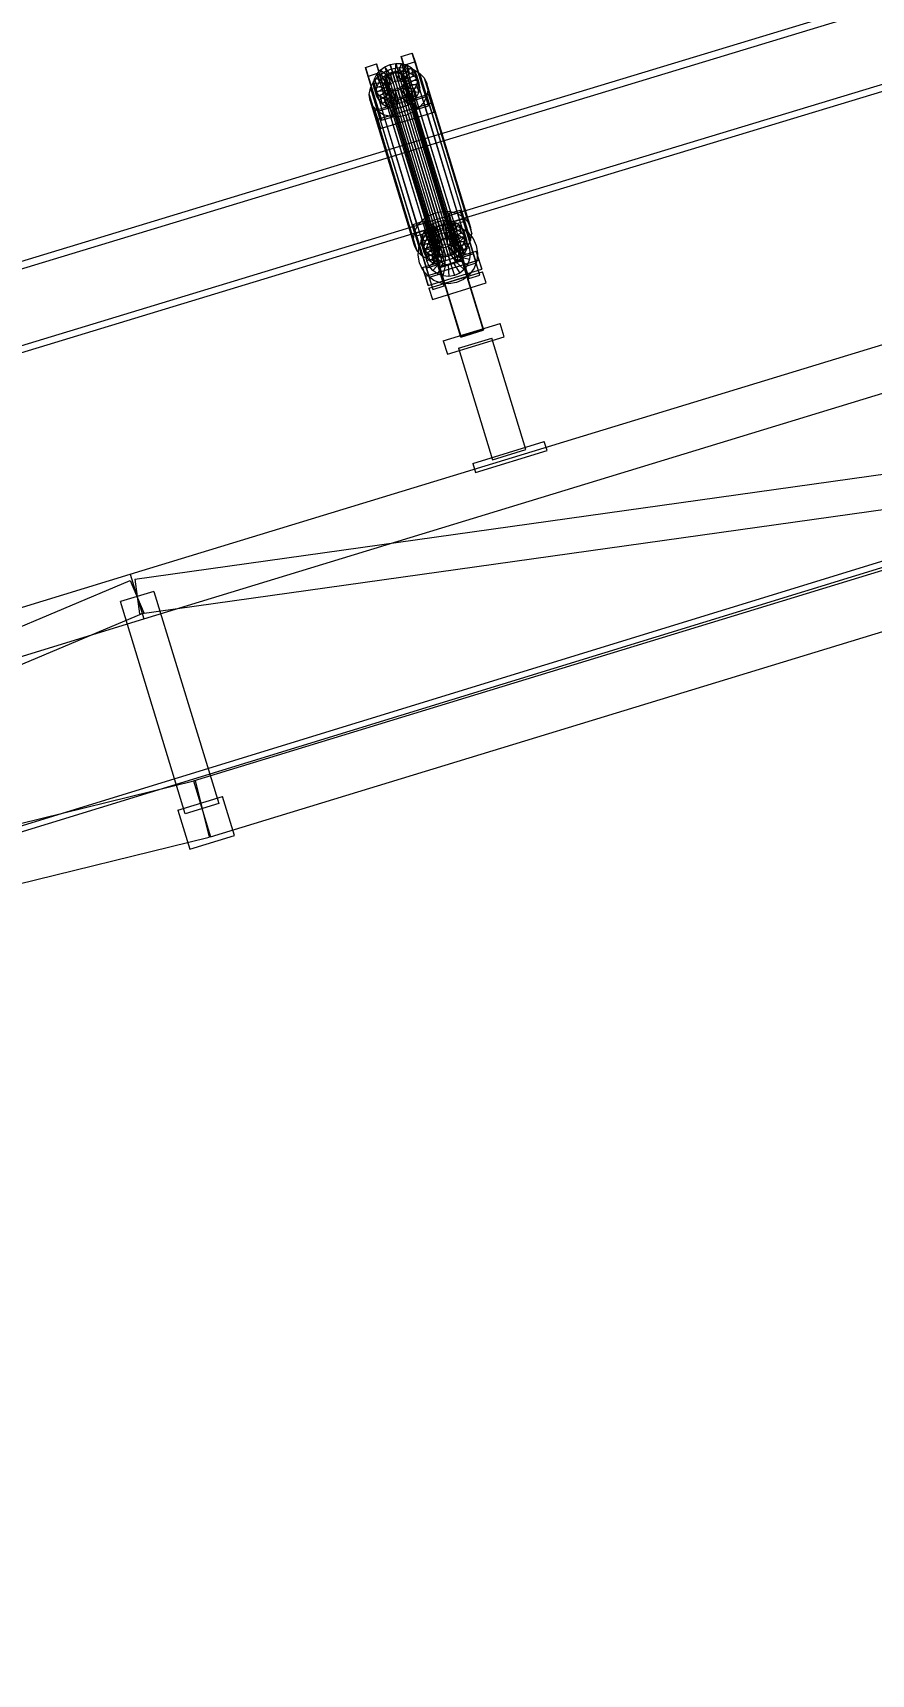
# Model space of a CAD drawing. Header units: millimetres. Extents: x -1970 to 34302, y -65268 to 6837.
# Drawn here: x 17729 to 18446, y -68 to 1337 of the extents above; entities that cross this region are included whole.
import ezdxf

# ---------------------------------------------------------------- set-up
doc = ezdxf.new("R2010")
doc.units = ezdxf.units.MM
doc.layers.add('COTAS_P', color=1, linetype='Continuous', lineweight=0)
doc.layers.add('lateral_C02', color=7, linetype='Continuous', lineweight=0)
doc.dimstyles.new('R19_100', dxfattribs={"dimtxt": 250, "dimasz": 150, "dimexe": 150, "dimexo": 80, "dimgap": 100, "dimtad": 1, "dimtih": 1, "dimtoh": 1, "dimdsep": 46, "dimcen": 0.09, "dimadec": 0, "dimazin": 0, "dimtfac": 1, "dimtdec": 4, "dimtofl": 0, "dimtmove": 0, "dimatfit": 3, "dimfxl": 1, "dimtolj": 1, "dimtzin": 0, "dimarcsym": 0})

# ---------------------------------------------------------------- blocks, each defined once
blk = doc.blocks.new('*D3')
at = {"layer": 'COTAS_P', "color": 0, "lineweight": -2, "transparency": 16777216}
for p, q in [((25334.8, 3271.6), (25051.3, 4199.2)), ((16158.2, 1324.5), (24951.7, 4011.9)), ((16254.4, 496.5), (15970.9, 1424.2))]:
    blk.add_line(p, q, dxfattribs=at)
at = {"layer": 'COTAS_P', "color": 0, "transparency": 16777216}
for points in [[(24944.4, 4035.8), (24959, 3988), (25095.1, 4055.8)], [(16150.9, 1348.5), (16165.5, 1300.6), (16014.7, 1280.7)]]:
    blk.add_solid(points, dxfattribs=at)
at = {"layer": 'Defpoints', "color": 0, "transparency": 16777216}
for p in [(25095.1, 4055.8), (25358.2, 3195.1), (16277.8, 420)]:
    blk.add_point(p, dxfattribs=at)
blk = doc.blocks.new('*D22')
at = {"layer": 'COTAS_P', "color": 0, "lineweight": -2, "transparency": 16777216}
for p, q in [((112.7, -80), (112.7, -2650)), ((34302.1, -80), (34302.1, -2650)), ((262.7, -2500), (34152.1, -2500))]:
    blk.add_line(p, q, dxfattribs=at)
at = {"layer": 'COTAS_P', "color": 0, "transparency": 16777216}
for points in [[(262.7, -2475), (262.7, -2525), (112.7, -2500)], [(34152.1, -2475), (34152.1, -2525), (34302.1, -2500)]]:
    blk.add_solid(points, dxfattribs=at)
at = {"layer": 'Defpoints', "color": 0, "transparency": 16777216}
for p in [(112.7, 0), (34302.1, 0), (34302.1, -2500)]:
    blk.add_point(p, dxfattribs=at)

msp = doc.modelspace()

# ---------------------------------------------------------------- linework, layer by layer
at = {"layer": 'lateral_C02'}
for p, q in [((16335.427, 232.465), (25411.088, 3023.01)), ((16336.897, 227.686), (25412.557, 3018.231)), ((18992.635, 1527.884), (18054.936, 1243.062)), ((18056.68, 1237.321), (18994.379, 1522.142)), ((18074.94, 1177.204), (19012.639, 1462.025)), ((19014.383, 1456.284), (18076.684, 1171.463)), ((18013.451, 1307.221), (18023.014, 1310.143)), ((18015.784, 1299.537), (18013.451, 1307.221)), ((18013.451, 1307.221), (18024.974, 1269.628)), ((18023.014, 1310.143), (18025.348, 1302.46)), ((18034.537, 1272.551), (18023.014, 1310.143)), ((18026.187, 1304.907), (18030.113, 1307.733)), ((18030.113, 1307.733), (18034.661, 1309.677)), ((18034.907, 1300.924), (18030.113, 1307.733)), ((18030.113, 1307.733), (18032.114, 1301.147)), ((18034.661, 1309.677), (18039.519, 1310.607)), ((18037.061, 1301.845), (18034.661, 1309.677)), ((18034.661, 1309.677), (18036.661, 1303.091)), ((18035.791, 1305.908), (18042.286, 1307.152)), ((18039.363, 1302.286), (18039.519, 1310.607)), ((18039.519, 1310.607), (18044.357, 1310.46)), ((18039.519, 1310.607), (18041.519, 1304.021)), ((18041.654, 1302.216), (18044.357, 1310.46)), ((18042.286, 1307.152), (18048.754, 1306.955)), ((18042.286, 1307.152), (18079.794, 1183.668)), ((18043.78, 1301.64), (18048.845, 1309.245)), ((18044.053, 1316.573), (18053.617, 1319.496)), ((18046.387, 1308.89), (18044.053, 1316.573)), ((18044.053, 1316.573), (18055.577, 1278.98)), ((18044.357, 1310.46), (18048.845, 1309.245)), ((18044.357, 1310.46), (18046.357, 1303.874)), ((18045.595, 1300.599), (18052.677, 1307.046)), ((18055.951, 1311.813), (18046.387, 1308.89)), ((18057.91, 1271.297), (18046.387, 1308.89)), ((18048.754, 1306.955), (18054.754, 1305.331)), ((18048.754, 1306.955), (18086.261, 1183.471)), ((18048.845, 1309.245), (18052.677, 1307.046)), ((18048.845, 1309.245), (18050.845, 1302.659)), ((18052.677, 1307.046), (18055.593, 1304.012)), ((18052.677, 1307.046), (18054.678, 1300.46)), ((18053.617, 1319.496), (18055.951, 1311.813)), ((18065.14, 1281.903), (18053.617, 1319.496)), ((18055.951, 1311.813), (18067.474, 1274.22)), ((18025.348, 1302.46), (18015.784, 1299.537)), ((18027.308, 1261.944), (18015.784, 1299.537)), ((18017.804, 1289.533), (18020.401, 1294.832)), ((18020.401, 1294.832), (18024.463, 1299.531)), ((18020.401, 1294.832), (18057.909, 1171.348)), ((18020.49, 1293.284), (18021.205, 1297.428)), ((18030.349, 1294.08), (18020.49, 1293.284)), ((18020.49, 1293.284), (18022.49, 1286.698)), ((18021.051, 1289.243), (18020.49, 1293.284)), ((18021.205, 1297.428), (18023.148, 1301.392)), ((18030.688, 1296.043), (18021.205, 1297.428)), ((18021.205, 1297.428), (18023.206, 1290.842)), ((18023.148, 1301.392), (18026.187, 1304.907)), ((18031.608, 1297.921), (18023.148, 1301.392)), ((18023.148, 1301.392), (18025.149, 1294.806)), ((18025.149, 1294.806), (18023.206, 1290.842)), ((18024.463, 1299.531), (18029.712, 1303.309)), ((18024.463, 1299.531), (18061.97, 1176.047)), ((18028.187, 1298.321), (18025.149, 1294.806)), ((18025.149, 1294.806), (18033.608, 1291.335)), ((18025.348, 1302.46), (18036.871, 1264.867)), ((18033.047, 1299.585), (18026.187, 1304.907)), ((18026.187, 1304.907), (18028.187, 1298.321)), ((18032.114, 1301.147), (18028.187, 1298.321)), ((18028.187, 1298.321), (18035.048, 1293)), ((18029.712, 1303.309), (18035.791, 1305.908)), ((18029.712, 1303.309), (18067.22, 1179.825)), ((18030.016, 1295.178), (18030.354, 1297.14)), ((18030.281, 1293.264), (18030.016, 1295.178)), ((18030.016, 1295.178), (18073.524, 1151.936)), ((18031.134, 1291.529), (18030.281, 1293.264)), ((18030.281, 1293.264), (18073.79, 1150.022)), ((18030.688, 1296.043), (18030.349, 1294.08)), ((18032.349, 1287.494), (18030.349, 1294.08)), ((18030.349, 1294.08), (18030.615, 1292.166)), ((18030.354, 1297.14), (18031.275, 1299.018)), ((18030.354, 1297.14), (18073.863, 1153.899)), ((18031.608, 1297.921), (18030.688, 1296.043)), ((18032.688, 1289.457), (18030.688, 1296.043)), ((18031.275, 1299.018), (18032.714, 1300.683)), ((18031.275, 1299.018), (18074.783, 1155.777)), ((18033.047, 1299.585), (18031.608, 1297.921)), ((18033.608, 1291.335), (18031.608, 1297.921)), ((18036.661, 1303.091), (18032.114, 1301.147)), ((18032.114, 1301.147), (18036.908, 1294.338)), ((18032.714, 1300.683), (18034.574, 1302.022)), ((18032.714, 1300.683), (18076.223, 1157.442)), ((18034.907, 1300.924), (18033.047, 1299.585)), ((18035.048, 1293), (18033.047, 1299.585)), ((18033.608, 1291.335), (18035.048, 1293)), ((18034.574, 1302.022), (18036.728, 1302.943)), ((18034.574, 1302.022), (18078.083, 1158.78)), ((18037.061, 1301.845), (18034.907, 1300.924)), ((18036.908, 1294.338), (18034.907, 1300.924)), ((18035.048, 1293), (18036.908, 1294.338)), ((18035.791, 1305.908), (18073.299, 1182.424)), ((18041.519, 1304.021), (18036.661, 1303.091)), ((18036.661, 1303.091), (18039.062, 1295.259)), ((18036.728, 1302.943), (18039.029, 1303.383)), ((18036.728, 1302.943), (18080.237, 1159.701)), ((18036.908, 1294.338), (18039.062, 1295.259)), ((18039.363, 1302.286), (18037.061, 1301.845)), ((18039.062, 1295.259), (18037.061, 1301.845)), ((18039.029, 1303.383), (18041.321, 1303.313)), ((18039.029, 1303.383), (18082.538, 1160.142)), ((18039.062, 1295.259), (18041.363, 1295.7)), ((18041.654, 1302.216), (18039.363, 1302.286)), ((18041.363, 1295.7), (18039.363, 1302.286)), ((18041.321, 1303.313), (18043.447, 1302.738)), ((18041.321, 1303.313), (18084.83, 1160.072)), ((18041.519, 1304.021), (18041.363, 1295.7)), ((18041.363, 1295.7), (18043.655, 1295.63)), ((18046.357, 1303.874), (18041.519, 1304.021)), ((18043.78, 1301.64), (18041.654, 1302.216)), ((18043.655, 1295.63), (18041.654, 1302.216)), ((18043.447, 1302.738), (18045.262, 1301.696)), ((18043.447, 1302.738), (18086.956, 1159.497)), ((18046.357, 1303.874), (18043.655, 1295.63)), ((18043.655, 1295.63), (18045.781, 1295.055)), ((18045.595, 1300.599), (18043.78, 1301.64)), ((18045.781, 1295.055), (18043.78, 1301.64)), ((18045.262, 1301.696), (18046.643, 1300.259)), ((18045.262, 1301.696), (18088.771, 1158.455)), ((18046.976, 1299.161), (18045.595, 1300.599)), ((18047.596, 1294.013), (18045.595, 1300.599)), ((18050.845, 1302.659), (18045.781, 1295.055)), ((18045.781, 1295.055), (18047.596, 1294.013)), ((18050.845, 1302.659), (18046.357, 1303.874)), ((18047.423, 1294.648), (18046.502, 1292.77)), ((18046.643, 1300.259), (18047.496, 1298.524)), ((18046.643, 1300.259), (18090.152, 1157.018)), ((18046.836, 1291.672), (18047.756, 1293.55)), ((18046.976, 1299.161), (18055.593, 1304.012)), ((18047.829, 1297.427), (18046.976, 1299.161)), ((18048.977, 1292.576), (18046.976, 1299.161)), ((18047.761, 1296.61), (18047.423, 1294.648)), ((18047.423, 1294.648), (18090.932, 1151.406)), ((18047.496, 1298.524), (18047.761, 1296.61)), ((18091.004, 1155.283), (18047.496, 1298.524)), ((18054.678, 1300.46), (18047.596, 1294.013)), ((18047.596, 1294.013), (18048.977, 1292.576)), ((18047.756, 1293.55), (18048.095, 1295.513)), ((18047.756, 1293.55), (18057.239, 1292.165)), ((18049.756, 1286.964), (18047.756, 1293.55)), ((18047.761, 1296.61), (18091.27, 1153.369)), ((18057.392, 1300.349), (18047.829, 1297.427)), ((18047.829, 1297.427), (18049.829, 1290.841)), ((18048.095, 1295.513), (18047.829, 1297.427)), ((18048.095, 1295.513), (18057.954, 1296.309)), ((18050.095, 1288.927), (18048.095, 1295.513)), ((18057.593, 1297.426), (18048.977, 1292.576)), ((18049.829, 1290.841), (18059.393, 1293.764)), ((18054.678, 1300.46), (18050.845, 1302.659)), ((18057.593, 1297.426), (18054.678, 1300.46)), ((18054.754, 1305.331), (18059.877, 1302.391)), ((18054.754, 1305.331), (18092.261, 1181.847)), ((18055.593, 1304.012), (18057.392, 1300.349)), ((18055.593, 1304.012), (18057.593, 1297.426)), ((18057.954, 1296.309), (18057.239, 1292.165)), ((18059.393, 1293.764), (18057.392, 1300.349)), ((18057.392, 1300.349), (18057.954, 1296.309)), ((18059.393, 1293.764), (18057.593, 1297.426)), ((18057.954, 1296.309), (18059.954, 1289.723)), ((18059.954, 1289.723), (18059.393, 1293.764)), ((18059.877, 1302.391), (18063.774, 1298.334)), ((18059.877, 1302.391), (18097.384, 1178.907)), ((18063.774, 1298.334), (18066.18, 1293.439)), ((18063.774, 1298.334), (18101.282, 1174.851)), ((18066.18, 1293.439), (18066.931, 1288.037)), ((18103.688, 1169.955), (18066.18, 1293.439)), ((18016.848, 1283.993), (18017.804, 1289.533)), ((18017.598, 1278.592), (18016.848, 1283.993)), ((18016.848, 1283.993), (18054.355, 1160.509)), ((18017.804, 1289.533), (18055.311, 1166.049)), ((18030.615, 1292.166), (18021.051, 1289.243)), ((18021.051, 1289.243), (18023.052, 1282.657)), ((18022.851, 1285.581), (18021.051, 1289.243)), ((18021.625, 1270.317), (18067.529, 1284.346)), ((18023.206, 1290.842), (18022.49, 1286.698)), ((18022.49, 1286.698), (18032.349, 1287.494)), ((18022.49, 1286.698), (18023.052, 1282.657)), ((18031.467, 1290.431), (18022.851, 1285.581)), ((18022.851, 1285.581), (18024.852, 1278.995)), ((18025.766, 1282.547), (18022.851, 1285.581)), ((18023.052, 1282.657), (18032.615, 1285.58)), ((18023.052, 1282.657), (18024.852, 1278.995)), ((18023.206, 1290.842), (18032.688, 1289.457)), ((18024.852, 1278.995), (18033.468, 1283.845)), ((18024.852, 1278.995), (18027.767, 1275.961)), ((18032.848, 1288.994), (18025.766, 1282.547)), ((18025.766, 1282.547), (18027.767, 1275.961)), ((18029.599, 1280.348), (18025.766, 1282.547)), ((18027.767, 1275.961), (18034.849, 1282.408)), ((18034.664, 1287.952), (18029.599, 1280.348)), ((18029.599, 1280.348), (18031.599, 1273.762)), ((18034.087, 1279.133), (18029.599, 1280.348)), ((18032.615, 1285.58), (18030.615, 1292.166)), ((18030.615, 1292.166), (18031.467, 1290.431)), ((18032.515, 1290.092), (18031.134, 1291.529)), ((18031.134, 1291.529), (18074.643, 1148.287)), ((18033.468, 1283.845), (18031.467, 1290.431)), ((18031.467, 1290.431), (18032.848, 1288.994)), ((18031.599, 1273.762), (18036.664, 1281.366)), ((18032.349, 1287.494), (18032.688, 1289.457)), ((18032.615, 1285.58), (18032.349, 1287.494)), ((18034.33, 1289.05), (18032.515, 1290.092)), ((18032.515, 1290.092), (18076.024, 1146.85)), ((18033.468, 1283.845), (18032.615, 1285.58)), ((18032.688, 1289.457), (18033.608, 1291.335)), ((18034.849, 1282.408), (18032.848, 1288.994)), ((18032.848, 1288.994), (18034.664, 1287.952)), ((18034.849, 1282.408), (18033.468, 1283.845)), ((18036.789, 1287.377), (18034.087, 1279.133)), ((18034.087, 1279.133), (18036.087, 1272.547)), ((18038.925, 1278.986), (18034.087, 1279.133)), ((18036.456, 1288.474), (18034.33, 1289.05)), ((18034.33, 1289.05), (18077.839, 1145.808)), ((18036.664, 1281.366), (18034.664, 1287.952)), ((18034.664, 1287.952), (18036.789, 1287.377)), ((18036.664, 1281.366), (18034.849, 1282.408)), ((18036.087, 1272.547), (18038.79, 1280.791)), ((18038.748, 1288.405), (18036.456, 1288.474)), ((18036.456, 1288.474), (18079.965, 1145.233)), ((18038.79, 1280.791), (18036.664, 1281.366)), ((18038.79, 1280.791), (18036.789, 1287.377)), ((18036.789, 1287.377), (18039.081, 1287.307)), ((18041.049, 1288.845), (18038.748, 1288.405)), ((18038.748, 1288.405), (18082.257, 1145.163)), ((18041.082, 1280.721), (18038.79, 1280.791)), ((18039.081, 1287.307), (18038.925, 1278.986)), ((18043.783, 1279.916), (18038.925, 1278.986)), ((18038.925, 1278.986), (18040.925, 1272.4)), ((18039.081, 1287.307), (18041.382, 1287.748)), ((18041.082, 1280.721), (18039.081, 1287.307)), ((18040.925, 1272.4), (18041.082, 1280.721)), ((18043.203, 1289.766), (18041.049, 1288.845)), ((18041.049, 1288.845), (18084.558, 1145.604)), ((18043.383, 1281.162), (18041.082, 1280.721)), ((18041.382, 1287.748), (18043.537, 1288.669)), ((18041.382, 1287.748), (18043.783, 1279.916)), ((18043.383, 1281.162), (18041.382, 1287.748)), ((18045.063, 1291.105), (18043.203, 1289.766)), ((18043.203, 1289.766), (18086.712, 1146.525)), ((18045.537, 1282.083), (18043.383, 1281.162)), ((18045.784, 1273.33), (18043.383, 1281.162)), ((18043.537, 1288.669), (18045.397, 1290.007)), ((18043.537, 1288.669), (18048.331, 1281.86)), ((18045.537, 1282.083), (18043.537, 1288.669)), ((18048.331, 1281.86), (18043.783, 1279.916)), ((18043.783, 1279.916), (18045.784, 1273.33)), ((18046.502, 1292.77), (18045.063, 1291.105)), ((18045.063, 1291.105), (18088.572, 1147.863)), ((18045.397, 1290.007), (18046.836, 1291.672)), ((18045.397, 1290.007), (18052.257, 1284.686)), ((18047.397, 1283.421), (18045.397, 1290.007)), ((18047.397, 1283.421), (18045.537, 1282.083)), ((18050.331, 1275.274), (18045.537, 1282.083)), ((18046.502, 1292.77), (18090.011, 1149.528)), ((18046.836, 1291.672), (18055.296, 1288.201)), ((18048.836, 1285.086), (18046.836, 1291.672)), ((18048.836, 1285.086), (18047.397, 1283.421)), ((18054.258, 1278.1), (18047.397, 1283.421)), ((18052.257, 1284.686), (18048.331, 1281.86)), ((18048.331, 1281.86), (18050.331, 1275.274)), ((18049.756, 1286.964), (18048.836, 1285.086)), ((18057.296, 1281.615), (18048.836, 1285.086)), ((18048.977, 1292.576), (18049.829, 1290.841)), ((18050.095, 1288.927), (18049.756, 1286.964)), ((18059.239, 1285.579), (18049.756, 1286.964)), ((18049.829, 1290.841), (18050.095, 1288.927)), ((18059.954, 1289.723), (18050.095, 1288.927)), ((18055.296, 1288.201), (18052.257, 1284.686)), ((18052.257, 1284.686), (18054.258, 1278.1)), ((18054.258, 1278.1), (18057.296, 1281.615)), ((18057.239, 1292.165), (18055.296, 1288.201)), ((18055.296, 1288.201), (18057.296, 1281.615)), ((18065.14, 1281.903), (18055.577, 1278.98)), ((18055.577, 1278.98), (18057.91, 1271.297)), ((18057.239, 1292.165), (18059.239, 1285.579)), ((18057.296, 1281.615), (18059.239, 1285.579)), ((18059.239, 1285.579), (18059.954, 1289.723)), ((18065.974, 1282.498), (18063.377, 1277.198)), ((18067.474, 1274.22), (18065.14, 1281.903)), ((18066.931, 1288.037), (18065.974, 1282.498)), ((18065.974, 1282.498), (18103.482, 1159.014)), ((18066.931, 1288.037), (18104.438, 1164.553)), ((18067.529, 1284.346), (18069.863, 1276.663)), ((18069.929, 1276.514), (18067.529, 1284.346)), ((18020.004, 1273.696), (18017.598, 1278.592)), ((18017.598, 1278.592), (18055.106, 1155.108)), ((18023.901, 1269.64), (18020.004, 1273.696)), ((18020.004, 1273.696), (18057.512, 1150.212)), ((18023.958, 1262.634), (18021.625, 1270.317)), ((18021.625, 1270.317), (18024.025, 1262.486)), ((18029.024, 1266.7), (18023.901, 1269.64)), ((18023.901, 1269.64), (18061.409, 1146.156)), ((18069.863, 1276.663), (18023.958, 1262.634)), ((18069.929, 1276.514), (18024.025, 1262.486)), ((18034.537, 1272.551), (18024.974, 1269.628)), ((18024.974, 1269.628), (18027.308, 1261.944)), ((18026.359, 1254.802), (18072.263, 1268.831)), ((18027.308, 1261.944), (18036.871, 1264.867)), ((18027.767, 1275.961), (18031.599, 1273.762)), ((18035.024, 1265.076), (18029.024, 1266.7)), ((18029.024, 1266.7), (18066.532, 1143.216)), ((18031.599, 1273.762), (18036.087, 1272.547)), ((18036.871, 1264.867), (18034.537, 1272.551)), ((18041.492, 1264.879), (18035.024, 1265.076)), ((18035.024, 1265.076), (18072.532, 1141.592)), ((18036.087, 1272.547), (18040.925, 1272.4)), ((18036.143, 1270.689), (18055.27, 1276.535)), ((18036.217, 1270.446), (18036.143, 1270.689)), ((18095.364, 1076.922), (18036.143, 1270.689)), ((18055.344, 1276.291), (18036.217, 1270.446)), ((18095.438, 1076.678), (18036.217, 1270.446)), ((18040.925, 1272.4), (18045.784, 1273.33)), ((18047.987, 1266.122), (18041.492, 1264.879)), ((18041.492, 1264.879), (18079, 1141.395)), ((18045.784, 1273.33), (18050.331, 1275.274)), ((18054.066, 1268.721), (18047.987, 1266.122)), ((18047.987, 1266.122), (18085.494, 1142.638)), ((18050.331, 1275.274), (18054.258, 1278.1)), ((18059.315, 1272.499), (18054.066, 1268.721)), ((18054.066, 1268.721), (18091.574, 1145.238)), ((18055.27, 1276.535), (18055.344, 1276.291)), ((18114.49, 1082.768), (18055.27, 1276.535)), ((18055.344, 1276.291), (18114.565, 1082.524)), ((18057.91, 1271.297), (18067.474, 1274.22)), ((18063.377, 1277.198), (18059.315, 1272.499)), ((18059.315, 1272.499), (18096.823, 1149.015)), ((18063.377, 1277.198), (18100.885, 1153.714)), ((18069.863, 1276.663), (18072.263, 1268.831)), ((18072.263, 1268.831), (18069.929, 1276.514)), ((18026.359, 1254.802), (18023.958, 1262.634)), ((18024.025, 1262.486), (18026.359, 1254.802)), ((18054.936, 1243.062), (17117.237, 958.241)), ((17118.98, 952.5), (18056.68, 1237.321)), ((18074.94, 1177.204), (18054.936, 1243.062)), ((18054.936, 1243.062), (18056.68, 1237.321)), ((18056.68, 1237.321), (18076.684, 1171.463)), ((17812.288, 873.28), (18959.893, 1223.998)), ((17823.979, 835.026), (18971.583, 1185.745)), ((18073.299, 1182.424), (18067.22, 1179.825)), ((18079.794, 1183.668), (18073.299, 1182.424)), ((18086.261, 1183.471), (18079.794, 1183.668)), ((18084.895, 1182.113), (18094.458, 1185.036)), ((18087.229, 1174.43), (18084.895, 1182.113)), ((18084.895, 1182.113), (18096.418, 1144.52)), ((18092.261, 1181.847), (18086.261, 1183.471)), ((18097.384, 1178.907), (18092.261, 1181.847)), ((18094.458, 1185.036), (18096.792, 1177.352)), ((18105.981, 1147.443), (18094.458, 1185.036)), ((17137.241, 892.383), (18074.94, 1177.204)), ((18076.684, 1171.463), (17138.984, 886.642)), ((18054.292, 1172.76), (18063.856, 1175.683)), ((18056.626, 1165.077), (18054.292, 1172.76)), ((18054.292, 1172.76), (18065.815, 1135.168)), ((18057.909, 1171.348), (18055.311, 1166.049)), ((18066.189, 1168), (18056.626, 1165.077)), ((18061.97, 1176.047), (18057.909, 1171.348)), ((18067.22, 1179.825), (18061.97, 1176.047)), ((18062.047, 1162.967), (18063.99, 1166.932)), ((18063.856, 1175.683), (18066.189, 1168)), ((18075.379, 1138.09), (18063.856, 1175.683)), ((18063.99, 1166.932), (18067.028, 1170.446)), ((18072.45, 1163.46), (18063.99, 1166.932)), ((18063.99, 1166.932), (18065.99, 1160.346)), ((18065.533, 1164.497), (18070.65, 1168.714)), ((18066.189, 1168), (18077.713, 1130.407)), ((18067.028, 1170.446), (18070.955, 1173.272)), ((18073.889, 1165.125), (18067.028, 1170.446)), ((18067.028, 1170.446), (18069.029, 1163.861)), ((18072.955, 1166.686), (18069.029, 1163.861)), ((18070.65, 1168.714), (18076.684, 1171.463)), ((18070.955, 1173.272), (18075.502, 1175.217)), ((18075.749, 1166.464), (18070.955, 1173.272)), ((18070.955, 1173.272), (18072.955, 1166.686)), ((18077.503, 1168.631), (18072.955, 1166.686)), ((18072.955, 1166.686), (18077.749, 1159.878)), ((18075.749, 1166.464), (18073.889, 1165.125)), ((18075.502, 1175.217), (18080.361, 1176.147)), ((18077.903, 1167.385), (18075.502, 1175.217)), ((18075.502, 1175.217), (18077.503, 1168.631)), ((18077.903, 1167.385), (18075.749, 1166.464)), ((18077.749, 1159.878), (18075.749, 1166.464)), ((18076.684, 1171.463), (18083.224, 1172.557)), ((18082.361, 1169.561), (18077.503, 1168.631)), ((18077.503, 1168.631), (18079.903, 1160.799)), ((18080.204, 1167.825), (18077.903, 1167.385)), ((18079.903, 1160.799), (18077.903, 1167.385)), ((18080.204, 1167.825), (18080.361, 1176.147)), ((18082.496, 1167.755), (18080.204, 1167.825)), ((18082.205, 1161.239), (18080.204, 1167.825)), ((18080.361, 1176.147), (18085.199, 1175.999)), ((18080.361, 1176.147), (18082.361, 1169.561)), ((18082.361, 1169.561), (18082.205, 1161.239)), ((18087.199, 1169.414), (18082.361, 1169.561)), ((18082.496, 1167.755), (18085.199, 1175.999)), ((18084.622, 1167.18), (18082.496, 1167.755)), ((18084.496, 1161.17), (18082.496, 1167.755)), ((18083.224, 1172.557), (18089.824, 1171.921)), ((18087.199, 1169.414), (18084.496, 1161.17)), ((18084.622, 1167.18), (18089.687, 1174.785)), ((18086.437, 1166.138), (18084.622, 1167.18)), ((18086.622, 1160.594), (18084.622, 1167.18)), ((18085.199, 1175.999), (18089.687, 1174.785)), ((18085.199, 1175.999), (18087.199, 1169.414)), ((18086.437, 1166.138), (18093.519, 1172.585)), ((18091.687, 1168.199), (18086.622, 1160.594)), ((18091.687, 1168.199), (18087.199, 1169.414)), ((18096.792, 1177.352), (18087.229, 1174.43)), ((18098.752, 1136.837), (18087.229, 1174.43)), ((18087.818, 1164.701), (18096.434, 1169.551)), ((18087.905, 1172.383), (18097.468, 1175.306)), ((18087.905, 1172.383), (18101.934, 1126.479)), ((18089.687, 1174.785), (18093.519, 1172.585)), ((18089.687, 1174.785), (18091.687, 1168.199)), ((18089.824, 1171.921), (18096.034, 1169.598)), ((18095.519, 1166), (18091.687, 1168.199)), ((18093.519, 1172.585), (18096.434, 1169.551)), ((18093.519, 1172.585), (18095.519, 1166)), ((18096.034, 1169.598), (18101.432, 1165.747)), ((18096.434, 1169.551), (18098.234, 1165.889)), ((18096.434, 1169.551), (18098.435, 1162.965)), ((18096.792, 1177.352), (18108.315, 1139.759)), ((18101.282, 1174.851), (18097.384, 1178.907)), ((18111.497, 1129.401), (18097.468, 1175.306)), ((18103.688, 1169.955), (18101.282, 1174.851)), ((18104.438, 1164.553), (18103.688, 1169.955)), ((18055.311, 1166.049), (18054.355, 1160.509)), ((18054.355, 1160.509), (18055.106, 1155.108)), ((18055.106, 1155.108), (18057.512, 1150.212)), ((18068.149, 1127.484), (18056.626, 1165.077)), ((18057.302, 1163.03), (18066.865, 1165.953)), ((18057.302, 1163.03), (18071.331, 1117.126)), ((18058.723, 1146.289), (18059.359, 1152.889)), ((18059.359, 1152.889), (18061.682, 1159.099)), ((18061.332, 1158.824), (18062.047, 1162.967)), ((18071.191, 1159.62), (18061.332, 1158.824)), ((18061.332, 1158.824), (18063.332, 1152.238)), ((18061.893, 1154.783), (18061.332, 1158.824)), ((18061.682, 1159.099), (18065.533, 1164.497)), ((18071.456, 1157.706), (18061.893, 1154.783)), ((18061.893, 1154.783), (18063.894, 1148.197)), ((18063.693, 1151.121), (18061.893, 1154.783)), ((18071.529, 1161.582), (18062.047, 1162.967)), ((18062.047, 1162.967), (18064.047, 1156.381)), ((18064.047, 1156.381), (18063.332, 1152.238)), ((18063.332, 1152.238), (18073.191, 1153.034)), ((18072.309, 1155.971), (18063.693, 1151.121)), ((18065.99, 1160.346), (18064.047, 1156.381)), ((18064.047, 1156.381), (18073.53, 1154.997)), ((18065.595, 1151.448), (18067.332, 1156.094)), ((18069.029, 1163.861), (18065.99, 1160.346)), ((18065.99, 1160.346), (18074.45, 1156.874)), ((18073.69, 1154.534), (18066.608, 1148.087)), ((18080.894, 1120.049), (18066.865, 1165.953)), ((18067.332, 1156.094), (18070.213, 1160.132)), ((18076.161, 1151.398), (18067.332, 1156.094)), ((18069.029, 1163.861), (18075.889, 1158.539)), ((18070.213, 1160.132), (18074.041, 1163.286)), ((18077.526, 1153.311), (18070.213, 1160.132)), ((18075.505, 1153.492), (18070.44, 1145.887)), ((18071.529, 1161.582), (18071.191, 1159.62)), ((18073.191, 1153.034), (18071.191, 1159.62)), ((18071.191, 1159.62), (18071.456, 1157.706)), ((18073.457, 1151.12), (18071.456, 1157.706)), ((18071.456, 1157.706), (18072.309, 1155.971)), ((18072.45, 1163.46), (18071.529, 1161.582)), ((18073.53, 1154.997), (18071.529, 1161.582)), ((18074.309, 1149.385), (18072.309, 1155.971)), ((18072.309, 1155.971), (18073.69, 1154.534)), ((18073.889, 1165.125), (18072.45, 1163.46)), ((18074.45, 1156.874), (18072.45, 1163.46)), ((18073.191, 1153.034), (18073.53, 1154.997)), ((18073.457, 1151.12), (18073.191, 1153.034)), ((18073.863, 1153.899), (18073.524, 1151.936)), ((18073.53, 1154.997), (18074.45, 1156.874)), ((18075.69, 1147.948), (18073.69, 1154.534)), ((18073.69, 1154.534), (18075.505, 1153.492)), ((18074.783, 1155.777), (18073.863, 1153.899)), ((18075.889, 1158.539), (18073.889, 1165.125)), ((18074.041, 1163.286), (18078.554, 1165.343)), ((18079.339, 1154.805), (18074.041, 1163.286)), ((18074.45, 1156.874), (18075.889, 1158.539)), ((18076.223, 1157.442), (18074.783, 1155.777)), ((18077.631, 1152.916), (18074.928, 1144.673)), ((18077.506, 1146.906), (18075.505, 1153.492)), ((18075.505, 1153.492), (18077.631, 1152.916)), ((18075.889, 1158.539), (18077.749, 1159.878)), ((18076.161, 1151.398), (18077.526, 1153.311)), ((18078.083, 1158.78), (18076.223, 1157.442)), ((18077.526, 1153.311), (18079.339, 1154.805)), ((18079.632, 1146.331), (18077.631, 1152.916)), ((18077.631, 1152.916), (18079.923, 1152.847)), ((18077.749, 1159.878), (18079.903, 1160.799)), ((18080.237, 1159.701), (18078.083, 1158.78)), ((18078.554, 1165.343), (18083.446, 1166.161)), ((18081.477, 1155.779), (18078.554, 1165.343)), ((18079.339, 1154.805), (18081.477, 1155.779)), ((18079.923, 1152.847), (18079.766, 1144.525)), ((18079.903, 1160.799), (18082.205, 1161.239)), ((18079.923, 1152.847), (18082.224, 1153.287)), ((18081.923, 1146.261), (18079.923, 1152.847)), ((18082.538, 1160.142), (18080.237, 1159.701)), ((18081.477, 1155.779), (18083.794, 1156.167)), ((18082.205, 1161.239), (18084.496, 1161.17)), ((18082.224, 1153.287), (18084.378, 1154.208)), ((18082.224, 1153.287), (18084.625, 1145.455)), ((18084.224, 1146.701), (18082.224, 1153.287)), ((18084.83, 1160.072), (18082.538, 1160.142)), ((18083.794, 1156.167), (18083.446, 1166.161)), ((18083.446, 1166.161), (18088.383, 1165.685)), ((18083.794, 1156.167), (18086.133, 1155.941)), ((18084.378, 1154.208), (18086.238, 1155.547)), ((18084.378, 1154.208), (18089.172, 1147.4)), ((18086.379, 1147.622), (18084.378, 1154.208)), ((18084.496, 1161.17), (18086.622, 1160.594)), ((18086.956, 1159.497), (18084.83, 1160.072)), ((18086.133, 1155.941), (18088.383, 1165.685)), ((18086.133, 1155.941), (18088.333, 1155.118)), ((18086.238, 1155.547), (18087.677, 1157.212)), ((18086.238, 1155.547), (18093.099, 1150.226)), ((18088.239, 1148.961), (18086.238, 1155.547)), ((18087.818, 1164.701), (18086.437, 1166.138)), ((18088.438, 1159.552), (18086.437, 1166.138)), ((18086.622, 1160.594), (18088.438, 1159.552)), ((18088.771, 1158.455), (18086.956, 1159.497)), ((18087.677, 1157.212), (18088.598, 1159.09)), ((18087.677, 1157.212), (18096.137, 1153.74)), ((18089.678, 1150.626), (18087.677, 1157.212)), ((18088.671, 1162.966), (18087.818, 1164.701)), ((18089.818, 1158.115), (18087.818, 1164.701)), ((18088.333, 1155.118), (18093.029, 1163.947)), ((18088.333, 1155.118), (18090.246, 1153.754)), ((18088.383, 1165.685), (18093.029, 1163.947)), ((18095.519, 1166), (18088.438, 1159.552)), ((18088.438, 1159.552), (18089.818, 1158.115)), ((18088.598, 1159.09), (18088.936, 1161.052)), ((18088.598, 1159.09), (18098.08, 1157.705)), ((18090.598, 1152.504), (18088.598, 1159.09)), ((18098.234, 1165.889), (18088.671, 1162.966)), ((18088.671, 1162.966), (18090.671, 1156.381)), ((18088.936, 1161.052), (18088.671, 1162.966)), ((18090.152, 1157.018), (18088.771, 1158.455)), ((18088.936, 1161.052), (18098.795, 1161.848)), ((18090.937, 1154.467), (18088.936, 1161.052)), ((18090.598, 1152.504), (18089.678, 1150.626)), ((18098.435, 1162.965), (18089.818, 1158.115)), ((18089.818, 1158.115), (18090.671, 1156.381)), ((18091.004, 1155.283), (18090.152, 1157.018)), ((18090.246, 1153.754), (18097.067, 1161.067)), ((18090.246, 1153.754), (18091.74, 1151.941)), ((18090.937, 1154.467), (18090.598, 1152.504)), ((18100.081, 1151.119), (18090.598, 1152.504)), ((18090.671, 1156.381), (18100.234, 1159.303)), ((18090.671, 1156.381), (18090.937, 1154.467)), ((18090.932, 1151.406), (18091.27, 1153.369)), ((18100.796, 1155.263), (18090.937, 1154.467)), ((18091.27, 1153.369), (18091.004, 1155.283)), ((18091.74, 1151.941), (18100.221, 1157.239)), ((18102.278, 1152.725), (18092.714, 1149.803)), ((18093.029, 1163.947), (18097.067, 1161.067)), ((18096.137, 1153.74), (18093.099, 1150.226)), ((18098.435, 1162.965), (18095.519, 1166)), ((18098.08, 1157.705), (18096.137, 1153.74)), ((18096.137, 1153.74), (18098.138, 1147.155)), ((18096.823, 1149.015), (18100.885, 1153.714)), ((18097.067, 1161.067), (18100.221, 1157.239)), ((18098.795, 1161.848), (18098.08, 1157.705)), ((18098.08, 1157.705), (18100.081, 1151.119)), ((18100.234, 1159.303), (18098.234, 1165.889)), ((18098.234, 1165.889), (18098.795, 1161.848)), ((18100.234, 1159.303), (18098.435, 1162.965)), ((18098.795, 1161.848), (18100.796, 1155.263)), ((18100.081, 1151.119), (18100.796, 1155.263)), ((18100.221, 1157.239), (18102.278, 1152.725)), ((18100.796, 1155.263), (18100.234, 1159.303)), ((18100.885, 1153.714), (18103.482, 1159.014)), ((18101.432, 1165.747), (18105.649, 1160.63)), ((18102.278, 1152.725), (18103.096, 1147.833)), ((18103.482, 1159.014), (18104.438, 1164.553)), ((18105.649, 1160.63), (18108.398, 1154.596)), ((18108.398, 1154.596), (18109.492, 1148.056)), ((18057.512, 1150.212), (18061.409, 1146.156)), ((18059.816, 1139.749), (18058.723, 1146.289)), ((18062.565, 1133.715), (18059.816, 1139.749)), ((18061.409, 1146.156), (18066.532, 1143.216)), ((18062.466, 1135.857), (18108.37, 1149.886)), ((18063.332, 1152.238), (18063.894, 1148.197)), ((18063.693, 1151.121), (18065.693, 1144.535)), ((18066.608, 1148.087), (18063.693, 1151.121)), ((18063.894, 1148.197), (18073.457, 1151.12)), ((18063.894, 1148.197), (18065.693, 1144.535)), ((18110.704, 1142.202), (18064.8, 1128.174)), ((18110.771, 1142.054), (18064.867, 1128.025)), ((18065.119, 1146.511), (18065.595, 1151.448)), ((18075.113, 1146.859), (18065.119, 1146.511)), ((18065.937, 1141.619), (18065.119, 1146.511)), ((18075.338, 1149.198), (18065.595, 1151.448)), ((18065.693, 1144.535), (18074.309, 1149.385)), ((18065.693, 1144.535), (18068.608, 1141.501)), ((18075.5, 1144.542), (18065.937, 1141.619)), ((18067.993, 1137.106), (18065.937, 1141.619)), ((18066.532, 1143.216), (18072.532, 1141.592)), ((18066.608, 1148.087), (18068.608, 1141.501)), ((18070.44, 1145.887), (18066.608, 1148.087)), ((18076.474, 1142.404), (18067.993, 1137.106)), ((18068.608, 1141.501), (18075.69, 1147.948)), ((18068.608, 1141.501), (18072.441, 1139.301)), ((18070.44, 1145.887), (18072.441, 1139.301)), ((18074.928, 1144.673), (18070.44, 1145.887)), ((18077.968, 1140.591), (18071.148, 1133.278)), ((18072.441, 1139.301), (18077.506, 1146.906)), ((18072.441, 1139.301), (18076.929, 1138.087)), ((18072.532, 1141.592), (18079, 1141.395)), ((18074.309, 1149.385), (18073.457, 1151.12)), ((18073.524, 1151.936), (18073.79, 1150.022)), ((18073.79, 1150.022), (18074.643, 1148.287)), ((18075.69, 1147.948), (18074.309, 1149.385)), ((18074.643, 1148.287), (18076.024, 1146.85)), ((18074.928, 1144.673), (18076.929, 1138.087)), ((18079.766, 1144.525), (18074.928, 1144.673)), ((18075.113, 1146.859), (18075.338, 1149.198)), ((18075.5, 1144.542), (18075.113, 1146.859)), ((18079.881, 1139.226), (18075.185, 1130.397)), ((18075.338, 1149.198), (18076.161, 1151.398)), ((18076.474, 1142.404), (18075.5, 1144.542)), ((18077.506, 1146.906), (18075.69, 1147.948)), ((18076.024, 1146.85), (18077.839, 1145.808)), ((18077.968, 1140.591), (18076.474, 1142.404)), ((18076.901, 1136.504), (18096.027, 1142.35)), ((18076.929, 1138.087), (18079.632, 1146.331)), ((18096.27, 1141.556), (18077.143, 1135.709)), ((18079.632, 1146.331), (18077.506, 1146.906)), ((18077.839, 1145.808), (18079.965, 1145.233)), ((18079.881, 1139.226), (18077.968, 1140.591)), ((18079, 1141.395), (18085.494, 1142.638)), ((18081.923, 1146.261), (18079.632, 1146.331)), ((18084.625, 1145.455), (18079.766, 1144.525)), ((18079.766, 1144.525), (18081.767, 1137.939)), ((18082.082, 1138.403), (18079.831, 1128.66)), ((18082.082, 1138.403), (18079.881, 1139.226)), ((18079.965, 1145.233), (18082.257, 1145.163)), ((18081.767, 1137.939), (18081.923, 1146.261)), ((18081.767, 1137.939), (18086.625, 1138.87)), ((18084.224, 1146.701), (18081.923, 1146.261)), ((18084.42, 1138.178), (18082.082, 1138.403)), ((18082.257, 1145.163), (18084.558, 1145.604)), ((18086.379, 1147.622), (18084.224, 1146.701)), ((18086.625, 1138.87), (18084.224, 1146.701)), ((18086.738, 1138.565), (18084.42, 1138.178)), ((18084.558, 1145.604), (18086.712, 1146.525)), ((18089.172, 1147.4), (18084.625, 1145.455)), ((18084.625, 1145.455), (18086.625, 1138.87)), ((18085.494, 1142.638), (18091.574, 1145.238)), ((18088.239, 1148.961), (18086.379, 1147.622)), ((18091.173, 1140.814), (18086.379, 1147.622)), ((18086.625, 1138.87), (18091.173, 1140.814)), ((18086.712, 1146.525), (18088.572, 1147.863)), ((18088.876, 1139.539), (18086.738, 1138.565)), ((18086.738, 1138.565), (18089.66, 1129.002)), ((18089.678, 1150.626), (18088.239, 1148.961)), ((18095.099, 1143.64), (18088.239, 1148.961)), ((18088.572, 1147.863), (18090.011, 1149.528)), ((18090.689, 1141.034), (18088.876, 1139.539)), ((18088.876, 1139.539), (18094.174, 1131.058)), ((18093.099, 1150.226), (18089.172, 1147.4)), ((18089.172, 1147.4), (18091.173, 1140.814)), ((18098.138, 1147.155), (18089.678, 1150.626)), ((18090.011, 1149.528), (18090.932, 1151.406)), ((18092.053, 1142.946), (18090.689, 1141.034)), ((18090.689, 1141.034), (18098.001, 1134.213)), ((18091.173, 1140.814), (18095.099, 1143.64)), ((18091.574, 1145.238), (18096.823, 1149.015)), ((18091.74, 1151.941), (18092.714, 1149.803)), ((18092.876, 1145.147), (18092.053, 1142.946)), ((18092.053, 1142.946), (18100.882, 1138.25)), ((18092.714, 1149.803), (18093.102, 1147.485)), ((18093.102, 1147.485), (18092.876, 1145.147)), ((18092.876, 1145.147), (18102.62, 1142.896)), ((18093.099, 1150.226), (18095.099, 1143.64)), ((18093.102, 1147.485), (18103.096, 1147.833)), ((18095.099, 1143.64), (18098.138, 1147.155)), ((18096.027, 1142.35), (18096.27, 1141.556)), ((18114.177, 1082.973), (18096.027, 1142.35)), ((18096.27, 1141.556), (18114.419, 1082.179)), ((18105.981, 1147.443), (18096.418, 1144.52)), ((18096.418, 1144.52), (18098.752, 1136.837)), ((18098.138, 1147.155), (18100.081, 1151.119)), ((18098.752, 1136.837), (18108.315, 1139.759)), ((18102.62, 1142.896), (18100.882, 1138.25)), ((18103.096, 1147.833), (18102.62, 1142.896)), ((18108.315, 1139.759), (18105.981, 1147.443)), ((18108.856, 1141.456), (18106.533, 1135.245)), ((18108.37, 1149.886), (18110.704, 1142.202)), ((18110.771, 1142.054), (18108.37, 1149.886)), ((18109.492, 1148.056), (18108.856, 1141.456)), ((18110.704, 1142.202), (18113.105, 1134.371)), ((18113.105, 1134.371), (18110.771, 1142.054)), ((18064.8, 1128.174), (18062.466, 1135.857)), ((18062.466, 1135.857), (18064.867, 1128.025)), ((18066.782, 1128.598), (18062.565, 1133.715)), ((18067.201, 1120.342), (18064.8, 1128.174)), ((18064.867, 1128.025), (18067.201, 1120.342)), ((18075.379, 1138.09), (18065.815, 1135.168)), ((18065.815, 1135.168), (18068.149, 1127.484)), ((18072.18, 1124.747), (18066.782, 1128.598)), ((18067.201, 1120.342), (18113.105, 1134.371)), ((18067.877, 1118.162), (18113.781, 1132.191)), ((18071.148, 1133.278), (18067.993, 1137.106)), ((18068.149, 1127.484), (18077.713, 1130.407)), ((18075.185, 1130.397), (18071.148, 1133.278)), ((18078.391, 1122.424), (18072.18, 1124.747)), ((18079.831, 1128.66), (18075.185, 1130.397)), ((18077.713, 1130.407), (18075.379, 1138.09)), ((18077.143, 1135.709), (18076.901, 1136.504)), ((18095.05, 1077.127), (18076.901, 1136.504)), ((18076.929, 1138.087), (18081.767, 1137.939)), ((18095.293, 1076.333), (18077.143, 1135.709)), ((18084.768, 1128.184), (18079.831, 1128.66)), ((18100.393, 1128.099), (18081.266, 1122.254)), ((18084.42, 1138.178), (18084.768, 1128.184)), ((18089.66, 1129.002), (18084.768, 1128.184)), ((18094.174, 1131.058), (18089.66, 1129.002)), ((18097.565, 1125.63), (18091.531, 1122.881)), ((18098.001, 1134.213), (18094.174, 1131.058)), ((18102.682, 1129.847), (18097.565, 1125.63)), ((18100.882, 1138.25), (18098.001, 1134.213)), ((18100.393, 1128.099), (18114.305, 1082.578)), ((18101.934, 1126.479), (18111.497, 1129.401)), ((18106.533, 1135.245), (18102.682, 1129.847)), ((18116.704, 1122.627), (18113.781, 1132.191)), ((18067.877, 1118.162), (18070.8, 1108.599)), ((18070.8, 1108.599), (18116.704, 1122.627)), ((18071.331, 1117.126), (18080.894, 1120.049)), ((18084.991, 1121.788), (18078.391, 1122.424)), ((18095.178, 1076.732), (18081.266, 1122.254)), ((18091.531, 1122.881), (18084.991, 1121.788)), ((18080.158, 1073.188), (18128.74, 1088.035)), ((18114.177, 1082.973), (18095.05, 1077.127)), ((18114.305, 1082.578), (18095.178, 1076.732)), ((18095.293, 1076.333), (18114.419, 1082.179)), ((18114.49, 1082.768), (18095.364, 1076.922)), ((18095.438, 1076.678), (18114.565, 1082.524)), ((18114.419, 1082.179), (18114.177, 1082.973)), ((18114.565, 1082.524), (18114.49, 1082.768)), ((18132.247, 1076.559), (18128.74, 1088.035)), ((18080.158, 1073.188), (18083.665, 1061.712)), ((18083.665, 1061.712), (18132.247, 1076.559)), ((18093.026, 1066.664), (18121.717, 1075.432)), ((18095.05, 1077.127), (18095.293, 1076.333)), ((18095.364, 1076.922), (18095.438, 1076.678)), ((18150.911, 979.903), (18121.717, 1075.432)), ((18093.026, 1066.664), (18122.221, 971.135)), ((17866.357, 696.357), (19013.962, 1047.076)), ((17816.047, 869.007), (19019.182, 1038.022)), ((17820.22, 839.299), (19023.355, 1008.313)), ((17880.971, 648.54), (19028.575, 999.259)), ((18105.379, 968.079), (18166.584, 986.784)), ((18168.922, 979.133), (18166.584, 986.784)), ((18107.717, 960.428), (18168.922, 979.133)), ((18122.221, 971.135), (18150.911, 979.903)), ((18105.379, 968.079), (18107.717, 960.428)), ((16664.683, 522.561), (17812.288, 873.28)), ((17812.288, 873.28), (17823.979, 835.026)), ((16700.934, 398.667), (17812.298, 867.971)), ((17832.479, 858.537), (17803.788, 849.769)), ((17812.298, 867.971), (17823.969, 840.334)), ((17816.047, 869.007), (17820.22, 839.299)), ((17832.479, 858.537), (17888.009, 676.833)), ((17859.319, 668.065), (17803.788, 849.769)), ((16676.374, 484.308), (17823.979, 835.026)), ((16712.605, 371.03), (17823.969, 840.334)), ((16700.787, 409.122), (17867.681, 696.723)), ((17866.357, 696.357), (17880.971, 648.54)), ((17867.681, 696.723), (17879.647, 648.175)), ((17853.076, 671.385), (17891.329, 683.076)), ((17888.009, 676.833), (17859.319, 668.065)), ((17901.559, 649.604), (17891.329, 683.076)), ((17853.076, 671.385), (17863.305, 637.913)), ((16712.752, 360.575), (17879.647, 648.175)), ((17863.305, 637.913), (17901.559, 649.604))]:
    msp.add_line(p, q, dxfattribs=at)

# ---------------------------------------------------------------- dimensions: what is measured, and where the dimension line sits
at = {"layer": 'COTAS_P'}
for p1, p2, distance, picture, middle in [((16277.765, 420), (25358.187, 3195.061), 900, '*D3', (20554.937, 2668.234)), ((112.7, 0), (34302.083, 0), -2500, '*D22', (17207.392, -2500))]:
    dim = msp.add_aligned_dim(p1=p1, p2=p2, distance=distance, text='<> P', dimstyle='R19_100', dxfattribs=at)
    dim.commit()
    dim.dimension.update_dxf_attribs({"geometry": picture, "text_midpoint": middle})

doc.saveas('drawing.dxf')
